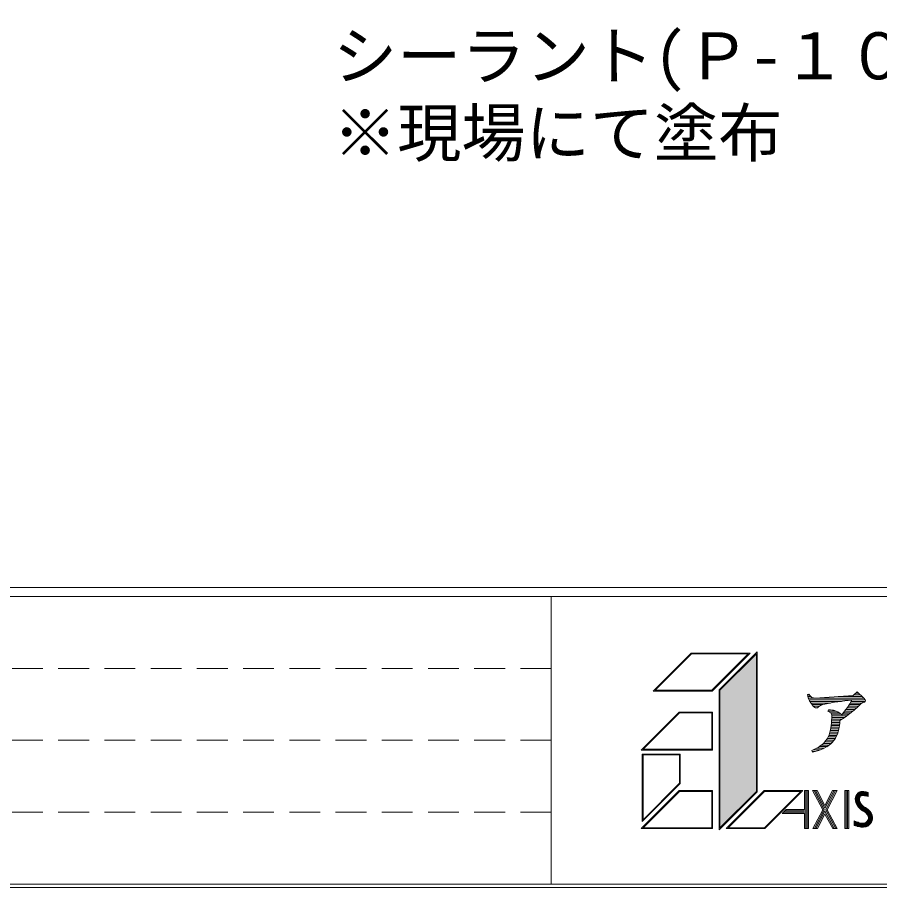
# Model space of a CAD drawing. Units: millimetres at full size, sheet at 1:2; details may follow other scales. Extents: x -874 to 280, y -194 to 194.
# Drawn here: x -160.6 to -93.4, y -194.2 to -126.4 of the extents above; entities that cross this region are included whole.
import ezdxf
from ezdxf.enums import TextEntityAlignment as Align

# ---------------------------------------------------------------- set-up
doc = ezdxf.new("R2010")
doc.units = ezdxf.units.MM
doc.header["$LTSCALE"] = 2
doc.linetypes.add('DASHED1', pattern=[1.8, 1.2, -0.6])
doc.layers.add('0-0_', color=7, linetype='Continuous', lineweight=9)
doc.layers.add('1-0_', color=5, linetype='Continuous', lineweight=9)
doc.styles.add('ＭＳ ゴシック', font='')
doc.styles.get('ＭＳ ゴシック').set_extended_font_data('MS Gothic')

msp = doc.modelspace()

# ---------------------------------------------------------------- linework, layer by layer
at = {"layer": '0-0_'}
for p, q in [((280, -170.8), (-280, -170.8)), ((280, -171.5), (-280, -171.5)), ((-119, -193.9), (-119, -171.5)), ((-108.094, -175.909), (-111.055, -178.87)), ((-108.068, -175.972), (-110.903, -178.807)), ((-103.506, -175.909), (-108.094, -175.909)), ((-103.658, -175.972), (-108.068, -175.972)), ((-106.493, -178.807), (-103.658, -175.972)), ((-106.467, -178.87), (-103.506, -175.909)), ((-102.965, -175.82), (-105.926, -178.781)), ((-103.028, -175.972), (-105.863, -178.807)), ((-103.028, -175.972), (-103.028, -186.682)), ((-102.965, -175.82), (-102.965, -186.708)), ((-106.467, -178.87), (-111.055, -178.87)), ((-106.493, -178.807), (-110.903, -178.807)), ((-105.926, -178.781), (-105.926, -189.669)), ((-105.863, -178.807), (-105.863, -189.517)), ((-99.04, -179.166), (-98.893, -179.166)), ((-99.009, -179.292), (-98.783, -179.292)), ((-98.977, -179.418), (-94.655, -179.418)), ((-98.925, -179.544), (-94.545, -179.544)), ((-98.86, -179.67), (-96.385, -179.67)), ((-96.652, -179.292), (-94.791, -179.292)), ((-95.627, -179.67), (-94.536, -179.67)), ((-95.439, -179.166), (-94.926, -179.166)), ((-95.307, -179.04), (-95.062, -179.04)), ((-98.779, -179.796), (-97.24, -179.796)), ((-98.683, -179.922), (-97.862, -179.922)), ((-98.581, -180.048), (-98.117, -180.048)), ((-98.374, -180.174), (-98.297, -180.174)), ((-96.049, -180.3), (-95.353, -180.3)), ((-95.952, -180.174), (-95.209, -180.174)), ((-95.865, -180.048), (-95.069, -180.048)), ((-95.783, -179.922), (-94.939, -179.922)), ((-95.704, -179.796), (-94.782, -179.796)), ((-112, -183.469), (-109.039, -180.508)), ((-111.848, -183.406), (-109.013, -180.571)), ((-109.039, -180.508), (-106.43, -180.508)), ((-109.013, -180.571), (-106.493, -180.571)), ((-97.468, -180.426), (-96.833, -180.426)), ((-97.252, -180.552), (-96.581, -180.552)), ((-97.176, -180.678), (-96.426, -180.678)), ((-97.165, -180.93), (-96.172, -180.93)), ((-97.161, -180.804), (-95.994, -180.804)), ((-96.348, -180.678), (-95.82, -180.678)), ((-96.247, -180.552), (-95.657, -180.552)), ((-96.147, -180.426), (-95.503, -180.426)), ((-97.221, -181.686), (-96.576, -181.686)), ((-97.203, -181.56), (-96.556, -181.56)), ((-97.188, -181.434), (-96.539, -181.434)), ((-97.178, -181.308), (-96.525, -181.308)), ((-97.174, -181.182), (-96.516, -181.182)), ((-97.169, -181.056), (-96.36, -181.056)), ((-97.372, -182.316), (-96.763, -182.316)), ((-97.326, -182.19), (-96.707, -182.19)), ((-97.295, -182.064), (-96.664, -182.064)), ((-97.265, -181.938), (-96.627, -181.938)), ((-97.24, -181.812), (-96.602, -181.812)), ((-97.962, -183.072), (-97.364, -183.072)), ((-97.812, -182.946), (-97.199, -182.946)), ((-97.688, -182.82), (-97.077, -182.82)), ((-97.585, -182.694), (-96.968, -182.694)), ((-97.491, -182.568), (-96.884, -182.568)), ((-97.424, -182.442), (-96.818, -182.442)), ((-98.673, -183.576), (-98.46, -183.576)), ((-98.587, -183.45), (-98.053, -183.45)), ((-98.341, -183.324), (-97.771, -183.324)), ((-98.137, -183.198), (-97.542, -183.198)), ((-97.541, -183.198), (-97.536, -183.198)), ((-111.911, -189.039), (-111.911, -183.784)), ((-108.95, -183.784), (-111.911, -183.784)), ((-111.848, -188.887), (-111.848, -183.847)), ((-109.013, -183.847), (-111.848, -183.847)), ((-112, -189.58), (-109.039, -186.619)), ((-111.848, -189.517), (-109.013, -186.682)), ((-109.039, -186.619), (-106.43, -186.619)), ((-106.493, -186.682), (-109.013, -186.682)), ((-106.493, -186.682), (-106.493, -189.517)), ((-106.43, -186.619), (-106.43, -189.58)), ((-105.926, -189.669), (-102.965, -186.708)), ((-105.863, -189.517), (-103.028, -186.682)), ((-105.385, -189.58), (-102.424, -186.619)), ((-105.233, -189.517), (-102.398, -186.682)), ((-102.424, -186.619), (-99.411, -186.619)), ((-99.563, -186.682), (-102.398, -189.517)), ((-102.398, -186.682), (-99.563, -186.682)), ((-99.411, -186.619), (-102.372, -189.58)), ((-99.285, -186.619), (-99.285, -188.1)), ((-99.285, -186.619), (-98.97, -186.619)), ((-99.18, -186.619), (-99.18, -189.58)), ((-99.075, -186.619), (-99.075, -189.58)), ((-98.97, -186.619), (-98.97, -189.58)), ((-98.655, -186.619), (-97.861, -188.111)), ((-98.655, -186.619), (-98.298, -186.619)), ((-98.417, -186.619), (-97.684, -187.997)), ((-98.298, -186.619), (-97.685, -187.771)), ((-97.088, -186.619), (-97.685, -187.771)), ((-97.684, -187.997), (-96.97, -186.619)), ((-97.624, -188.11), (-96.852, -186.619)), ((-96.734, -186.619), (-97.505, -188.109)), ((-97.088, -186.619), (-96.734, -186.619)), ((-96.135, -186.619), (-95.82, -186.619)), ((-96.03, -186.619), (-96.03, -189.58)), ((-95.925, -186.619), (-95.925, -189.58)), ((-95.82, -186.619), (-95.82, -189.58)), ((-95.189, -187.095), (-95.209, -187.154)), ((-95.133, -186.99), (-95.189, -187.095)), ((-95.059, -186.902), (-95.133, -186.99)), ((-95.073, -187.145), (-95.087, -187.185)), ((-95.028, -187.061), (-95.073, -187.145)), ((-94.971, -186.835), (-95.059, -186.902)), ((-94.972, -186.994), (-95.028, -187.061)), ((-94.95, -187.115), (-94.986, -187.183)), ((-94.905, -186.943), (-94.972, -186.994)), ((-94.92, -186.81), (-94.971, -186.835)), ((-94.906, -187.062), (-94.95, -187.115)), ((-94.874, -186.796), (-94.92, -186.81)), ((-94.855, -187.024), (-94.906, -187.062)), ((-94.874, -186.928), (-94.905, -186.943)), ((-94.779, -186.785), (-94.874, -186.796)), ((-94.848, -186.92), (-94.874, -186.928)), ((-94.84, -187.016), (-94.855, -187.024)), ((-94.774, -186.911), (-94.848, -186.92)), ((-94.829, -187.013), (-94.84, -187.016)), ((-94.771, -187.006), (-94.829, -187.013)), ((-94.676, -186.789), (-94.779, -186.785)), ((-94.687, -186.915), (-94.774, -186.911)), ((-94.695, -187.009), (-94.771, -187.006)), ((-94.596, -187.022), (-94.695, -187.009)), ((-94.583, -186.929), (-94.687, -186.915)), ((-94.564, -186.804), (-94.676, -186.789)), ((-94.532, -187.033), (-94.596, -187.022)), ((-94.517, -186.939), (-94.583, -186.929)), ((-94.497, -186.815), (-94.564, -186.804)), ((-94.316, -187.078), (-94.532, -187.033)), ((-94.517, -186.939), (-94.316, -186.983)), ((-94.497, -186.815), (-94.316, -186.856)), ((-94.482, -186.722), (-94.316, -186.761)), ((-94.316, -186.761), (-94.316, -187.078)), ((-95.209, -187.154), (-95.225, -187.249)), ((-95.225, -187.249), (-95.213, -187.422)), ((-95.213, -187.422), (-95.156, -187.594)), ((-95.156, -187.594), (-95.063, -187.758)), ((-95.087, -187.185), (-95.099, -187.255)), ((-95.099, -187.255), (-95.088, -187.398)), ((-95.088, -187.398), (-95.04, -187.543)), ((-95.063, -187.758), (-94.999, -187.844)), ((-95.04, -187.543), (-94.958, -187.689)), ((-94.995, -187.208), (-95.004, -187.259)), ((-95.004, -187.259), (-94.995, -187.379)), ((-94.986, -187.183), (-94.995, -187.208)), ((-94.995, -187.379), (-94.954, -187.504)), ((-94.958, -187.689), (-94.901, -187.764)), ((-94.954, -187.504), (-94.879, -187.637)), ((-94.901, -187.764), (-94.877, -187.792)), ((-94.879, -187.637), (-94.827, -187.705)), ((-94.877, -187.792), (-94.829, -187.843)), ((-94.827, -187.705), (-94.807, -187.729)), ((-94.807, -187.729), (-94.761, -187.777)), ((-94.761, -187.777), (-94.711, -187.826)), ((-94.711, -187.826), (-94.657, -187.876)), ((-100.713, -188.1), (-101.028, -188.415)), ((-101.028, -188.415), (-99.285, -188.415)), ((-100.923, -188.31), (-99.285, -188.31)), ((-100.818, -188.205), (-99.285, -188.205)), ((-100.713, -188.1), (-99.285, -188.1)), ((-99.285, -188.415), (-99.285, -189.58)), ((-97.861, -188.111), (-98.622, -189.58)), ((-97.683, -188.223), (-98.385, -189.58)), ((-97.681, -188.449), (-98.267, -189.58)), ((-97.683, -188.223), (-96.961, -189.58)), ((-97.681, -188.449), (-97.08, -189.58)), ((-97.624, -188.11), (-96.842, -189.58)), ((-97.505, -188.109), (-96.723, -189.58)), ((-94.999, -187.844), (-94.971, -187.876)), ((-94.971, -187.876), (-94.919, -187.932)), ((-94.919, -187.932), (-94.863, -187.986)), ((-94.863, -187.986), (-94.807, -188.038)), ((-94.829, -187.843), (-94.777, -187.894)), ((-94.807, -188.038), (-94.781, -188.061)), ((-94.781, -188.061), (-94.739, -188.084)), ((-94.777, -187.894), (-94.722, -187.945)), ((-94.739, -188.084), (-94.646, -188.136)), ((-94.722, -187.945), (-94.708, -187.958)), ((-94.708, -187.958), (-94.678, -187.974)), ((-94.678, -187.974), (-94.582, -188.027)), ((-94.657, -187.876), (-94.653, -187.88)), ((-94.653, -187.88), (-94.633, -187.89)), ((-94.646, -188.136), (-94.555, -188.194)), ((-94.633, -187.89), (-94.534, -187.946)), ((-94.582, -188.027), (-94.482, -188.09)), ((-94.555, -188.194), (-94.465, -188.262)), ((-94.534, -187.946), (-94.428, -188.013)), ((-94.482, -188.09), (-94.384, -188.165)), ((-94.465, -188.262), (-94.415, -188.309)), ((-94.428, -188.013), (-94.323, -188.093)), ((-94.415, -188.309), (-94.362, -188.366)), ((-94.384, -188.165), (-94.325, -188.22)), ((-94.362, -188.366), (-94.285, -188.475)), ((-94.325, -188.22), (-94.264, -188.287)), ((-94.323, -188.093), (-94.258, -188.153)), ((-94.285, -188.475), (-94.227, -188.599)), ((-94.264, -188.287), (-94.175, -188.412)), ((-94.258, -188.153), (-94.19, -188.227)), ((-94.19, -188.227), (-94.093, -188.364)), ((-94.175, -188.412), (-94.107, -188.56)), ((-94.093, -188.364), (-94.016, -188.531)), ((-95.411, -189.332), (-95.411, -188.979)), ((-95.411, -188.979), (-95.321, -189.03)), ((-95.348, -189.12), (-95.411, -189.081)), ((-95.301, -189.134), (-95.348, -189.12)), ((-95.252, -189.149), (-95.301, -189.134)), ((-95.185, -189.168), (-95.252, -189.149)), ((-95.124, -189.185), (-95.185, -189.168)), ((-94.403, -189.15), (-94.459, -189.188)), ((-94.325, -189.076), (-94.403, -189.15)), ((-94.261, -188.984), (-94.325, -189.076)), ((-94.229, -189.158), (-94.324, -189.249)), ((-94.219, -188.883), (-94.261, -188.984)), ((-94.15, -189.045), (-94.229, -189.158)), ((-94.227, -188.599), (-94.201, -188.732)), ((-94.205, -188.816), (-94.219, -188.883)), ((-94.201, -188.732), (-94.205, -188.816)), ((-94.067, -189.091), (-94.156, -189.22)), ((-94.098, -188.921), (-94.15, -189.045)), ((-94.107, -188.56), (-94.075, -188.723)), ((-94.079, -188.832), (-94.098, -188.921)), ((-94.075, -188.723), (-94.079, -188.832)), ((-94.008, -188.949), (-94.067, -189.091)), ((-94.016, -188.531), (-93.98, -188.715)), ((-93.985, -188.844), (-94.008, -188.949)), ((-93.98, -188.715), (-93.985, -188.844)), ((-106.43, -189.58), (-112, -189.58)), ((-106.493, -189.517), (-111.848, -189.517)), ((-102.372, -189.58), (-105.385, -189.58)), ((-105.233, -189.517), (-102.398, -189.517)), ((-98.97, -189.58), (-99.285, -189.58)), ((-98.622, -189.58), (-98.267, -189.58)), ((-97.08, -189.58), (-96.723, -189.58)), ((-95.384, -189.241), (-95.411, -189.21)), ((-95.388, -189.338), (-95.411, -189.332)), ((-95.308, -189.362), (-95.388, -189.338)), ((-95.364, -189.247), (-95.384, -189.241)), ((-95.28, -189.272), (-95.364, -189.247)), ((-95.247, -189.38), (-95.308, -189.362)), ((-95.22, -189.289), (-95.28, -189.272)), ((-95.18, -189.398), (-95.247, -189.38)), ((-95.157, -189.306), (-95.22, -189.289)), ((-95.138, -189.409), (-95.18, -189.398)), ((-95.115, -189.318), (-95.157, -189.306)), ((-95.047, -189.432), (-95.138, -189.409)), ((-95.08, -189.197), (-95.124, -189.185)), ((-95.027, -189.34), (-95.115, -189.318)), ((-95.001, -189.217), (-95.08, -189.197)), ((-94.88, -189.464), (-95.047, -189.432)), ((-94.868, -189.37), (-95.027, -189.34)), ((-94.853, -189.245), (-95.001, -189.217)), ((-94.686, -189.474), (-94.88, -189.464)), ((-94.691, -189.379), (-94.868, -189.37)), ((-94.699, -189.253), (-94.853, -189.245)), ((-94.547, -189.227), (-94.699, -189.253)), ((-94.51, -189.348), (-94.691, -189.379)), ((-94.483, -189.439), (-94.686, -189.474)), ((-94.459, -189.188), (-94.547, -189.227)), ((-94.399, -189.299), (-94.51, -189.348)), ((-94.353, -189.382), (-94.483, -189.439)), ((-94.324, -189.249), (-94.399, -189.299)), ((-94.265, -189.323), (-94.353, -189.382)), ((-94.156, -189.22), (-94.265, -189.323)), ((-280.28, -194.18), (280.28, -194.18))]:
    msp.add_line(p, q, dxfattribs=at)
at = {"layer": '0-0_', "linetype": 'DASHED1'}
for p, q in [((-119, -177.1), (-259, -177.1)), ((-119, -182.7), (-259, -182.7)), ((-119, -188.3), (-259, -188.3))]:
    msp.add_line(p, q, dxfattribs=at)
at = {"layer": '0-0_'}
for points in [[(280, 193.9), (280, -193.9), (-280, -193.9)], [(-95.186, -178.925), (-95.49, -179.214), (-97.712, -179.362), (-98.481, -179.409), (-98.676, -179.368), (-98.736, -179.333), (-98.844, -179.238), (-98.937, -179.102), (-99.045, -179.143), (-98.985, -179.392), (-98.958, -179.474), (-98.882, -179.634), (-98.785, -179.788), (-98.601, -180.03), (-98.541, -180.083), (-98.432, -180.16), (-98.33, -180.184), (-98.254, -180.16), (-98.162, -180.077), (-98.021, -179.983), (-97.961, -179.959), (-97.836, -179.912), (-97.685, -179.876), (-96.937, -179.74), (-96.677, -179.705), (-96.14, -179.64), (-95.577, -179.587), (-95.75, -179.871), (-95.923, -180.137), (-96.156, -180.438), (-96.379, -180.716), (-96.59, -180.545), (-96.671, -180.497), (-96.845, -180.42), (-96.823, -180.426), (-97.029, -180.367), (-97.105, -180.349), (-97.257, -180.326), (-97.419, -180.32), (-97.468, -180.426)], [(-95.75, -180.627), (-95.403, -180.343), (-95.1, -180.077), (-94.856, -179.841), (-94.731, -179.764), (-94.569, -179.723), (-94.514, -179.634), (-94.547, -179.539), (-94.644, -179.427), (-95.186, -178.925)], [(-112, -183.469), (-106.43, -183.469), (-106.43, -180.508)], [(-111.848, -183.406), (-106.493, -183.406), (-106.493, -180.571)], [(-97.468, -180.426), (-97.278, -180.527), (-97.235, -180.568), (-97.181, -180.657), (-97.159, -180.757), (-97.181, -181.372), (-97.202, -181.555), (-97.251, -181.887), (-97.246, -181.857), (-97.322, -182.176), (-97.354, -182.271), (-97.425, -182.442), (-97.506, -182.596), (-97.717, -182.856), (-97.804, -182.939), (-97.994, -183.098), (-97.977, -183.087), (-98.216, -183.252), (-98.308, -183.305), (-98.492, -183.406), (-98.698, -183.501), (-98.655, -183.631), (-98.172, -183.495), (-98.031, -183.441), (-97.761, -183.323), (-97.847, -183.364), (-97.517, -183.187), (-97.544, -183.199), (-97.235, -182.98), (-97.148, -182.897), (-96.986, -182.72), (-96.855, -182.525), (-96.687, -182.147), (-96.628, -181.94), (-96.574, -181.674), (-96.557, -181.573), (-96.53, -181.372), (-96.514, -181.159), (-96.118, -180.893), (-95.75, -180.627)], [(-111.911, -189.039), (-108.95, -186.078), (-108.95, -183.784)], [(-111.848, -188.887), (-109.013, -186.052), (-109.013, -183.847)], [(-98.536, -186.619), (-97.743, -188.111), (-98.504, -189.58)], [(-96.135, -186.619), (-96.135, -189.58), (-95.82, -189.58)], [(-95.321, -189.03), (-95.285, -189.04), (-95.223, -189.059), (-95.16, -189.077), (-95.096, -189.094), (-95.058, -189.105), (-94.98, -189.124), (-94.842, -189.151), (-94.704, -189.158), (-94.575, -189.135), (-94.505, -189.105), (-94.462, -189.076), (-94.397, -189.014), (-94.345, -188.938), (-94.31, -188.855), (-94.299, -188.804), (-94.296, -188.739), (-94.318, -188.628), (-94.367, -188.522), (-94.436, -188.426), (-94.482, -188.376), (-94.526, -188.334), (-94.608, -188.271), (-94.695, -188.217), (-94.784, -188.167), (-94.836, -188.139), (-94.87, -188.108), (-94.929, -188.054), (-94.986, -187.998), (-95.041, -187.939), (-95.072, -187.903), (-95.143, -187.81), (-95.243, -187.633), (-95.306, -187.441), (-95.321, -187.244), (-95.301, -187.131), (-95.276, -187.057), (-95.212, -186.937), (-95.125, -186.833), (-95.021, -186.754)], [(-95.021, -186.754), (-94.954, -186.722), (-94.893, -186.703), (-94.783, -186.69), (-94.668, -186.695), (-94.55, -186.711), (-94.482, -186.722)]]:
    msp.add_lwpolyline(points, dxfattribs=at)
at = {"layer": '0-0_', "color": 30}
for points in [[(-105.863, -189.517), (-103.028, -186.682), (-105.863, -178.807), (-103.028, -175.972)], [(-99.285, -189.58), (-98.97, -189.58), (-98.97, -186.619)], [(-99.285, -189.58), (-98.97, -186.619), (-99.285, -186.619)], [(-98.298, -186.619), (-98.655, -186.619), (-97.861, -188.111)], [(-97.861, -188.111), (-97.685, -187.771), (-98.298, -186.619)], [(-97.861, -188.111), (-97.505, -188.109), (-96.734, -186.619)], [(-97.861, -188.111), (-96.734, -186.619), (-97.685, -187.771)], [(-96.734, -186.619), (-97.088, -186.619), (-97.685, -187.771)], [(-96.135, -186.619), (-96.135, -189.58), (-95.82, -186.619), (-95.82, -189.58)], [(-95.021, -186.754), (-95.301, -187.131), (-95.321, -187.244)], [(-95.021, -186.754), (-95.321, -187.244), (-95.004, -187.259)], [(-95.021, -186.754), (-95.276, -187.057), (-95.301, -187.131)], [(-95.021, -186.754), (-95.212, -186.937), (-95.276, -187.057)], [(-95.021, -186.754), (-95.125, -186.833), (-95.212, -186.937)], [(-94.668, -186.695), (-94.954, -186.722), (-95.021, -186.754)], [(-94.668, -186.695), (-95.021, -186.754), (-94.906, -187.062)], [(-95.021, -186.754), (-95.004, -187.259), (-94.995, -187.208)], [(-95.021, -186.754), (-94.995, -187.208), (-94.986, -187.183)], [(-95.021, -186.754), (-94.986, -187.183), (-94.95, -187.115)], [(-95.021, -186.754), (-94.95, -187.115), (-94.906, -187.062)], [(-94.668, -186.695), (-94.893, -186.703), (-94.954, -186.722)], [(-94.668, -186.695), (-94.906, -187.062), (-94.855, -187.024)], [(-94.668, -186.695), (-94.783, -186.69), (-94.893, -186.703)], [(-94.668, -186.695), (-94.855, -187.024), (-94.84, -187.016)], [(-94.668, -186.695), (-94.84, -187.016), (-94.829, -187.013)], [(-94.668, -186.695), (-94.829, -187.013), (-94.771, -187.006)], [(-94.668, -186.695), (-94.771, -187.006), (-94.695, -187.009)], [(-94.482, -186.722), (-94.668, -186.695), (-94.695, -187.009)], [(-94.482, -186.722), (-94.695, -187.009), (-94.596, -187.022)], [(-94.482, -186.722), (-94.55, -186.711), (-94.668, -186.695)], [(-94.482, -186.722), (-94.596, -187.022), (-94.532, -187.033)], [(-94.482, -186.722), (-94.532, -187.033), (-94.316, -186.761)], [(-94.316, -187.078), (-94.316, -186.761), (-94.532, -187.033)], [(-95.004, -187.259), (-95.321, -187.244), (-95.306, -187.441)], [(-95.004, -187.259), (-95.306, -187.441), (-95.243, -187.633)], [(-95.004, -187.259), (-95.243, -187.633), (-95.143, -187.81)], [(-95.004, -187.259), (-95.143, -187.81), (-95.072, -187.903)], [(-95.072, -187.903), (-94.995, -187.379), (-95.004, -187.259)], [(-95.072, -187.903), (-94.954, -187.504), (-94.995, -187.379)], [(-95.072, -187.903), (-94.879, -187.637), (-94.954, -187.504)], [(-95.072, -187.903), (-94.827, -187.705), (-94.879, -187.637)], [(-95.072, -187.903), (-94.807, -187.729), (-94.827, -187.705)], [(-95.072, -187.903), (-94.761, -187.777), (-94.807, -187.729)], [(-94.711, -187.826), (-94.761, -187.777), (-95.072, -187.903)], [(-94.711, -187.826), (-95.072, -187.903), (-95.041, -187.939)], [(-94.711, -187.826), (-95.041, -187.939), (-94.986, -187.998)], [(-94.711, -187.826), (-94.986, -187.998), (-94.929, -188.054)], [(-94.711, -187.826), (-94.929, -188.054), (-94.836, -188.139)], [(-94.711, -187.826), (-94.836, -188.139), (-94.653, -187.88)], [(-100.713, -188.1), (-101.028, -188.415), (-99.285, -188.415)], [(-99.285, -188.1), (-100.713, -188.1), (-99.285, -188.415)], [(-97.861, -188.111), (-98.622, -189.58), (-97.681, -188.449)], [(-98.622, -189.58), (-98.267, -189.58), (-97.681, -188.449)], [(-97.861, -188.111), (-97.08, -189.58), (-97.505, -188.109)], [(-97.861, -188.111), (-97.681, -188.449), (-97.08, -189.58)], [(-97.08, -189.58), (-96.723, -189.58), (-97.505, -188.109)], [(-94.836, -188.139), (-94.784, -188.167), (-94.653, -187.88)], [(-94.323, -188.093), (-94.653, -187.88), (-94.784, -188.167)], [(-94.323, -188.093), (-94.784, -188.167), (-94.695, -188.217)], [(-94.323, -188.093), (-94.695, -188.217), (-94.608, -188.271)], [(-94.323, -188.093), (-94.534, -187.946), (-94.653, -187.88)], [(-94.323, -188.093), (-94.608, -188.271), (-94.526, -188.334)], [(-94.323, -188.093), (-94.428, -188.013), (-94.534, -187.946)], [(-94.016, -188.531), (-94.323, -188.093), (-94.526, -188.334)], [(-94.016, -188.531), (-94.526, -188.334), (-94.482, -188.376)], [(-94.016, -188.531), (-94.482, -188.376), (-94.436, -188.426)], [(-94.016, -188.531), (-94.436, -188.426), (-94.367, -188.522)], [(-94.016, -188.531), (-94.258, -188.153), (-94.323, -188.093)], [(-94.016, -188.531), (-94.19, -188.227), (-94.258, -188.153)], [(-94.016, -188.531), (-94.093, -188.364), (-94.19, -188.227)], [(-95.411, -189.332), (-95.321, -189.03), (-95.411, -188.979)], [(-95.411, -189.332), (-95.16, -189.077), (-95.321, -189.03)], [(-95.411, -189.332), (-95.058, -189.105), (-95.16, -189.077)], [(-95.411, -189.332), (-94.98, -189.124), (-95.058, -189.105)], [(-95.411, -189.332), (-94.842, -189.151), (-94.98, -189.124)], [(-95.411, -189.332), (-94.704, -189.158), (-94.842, -189.151)], [(-95.411, -189.332), (-94.686, -189.474), (-94.704, -189.158)], [(-94.686, -189.474), (-94.575, -189.135), (-94.704, -189.158)], [(-94.686, -189.474), (-94.156, -189.22), (-94.345, -188.938)], [(-94.686, -189.474), (-94.345, -188.938), (-94.397, -189.014)], [(-94.686, -189.474), (-94.397, -189.014), (-94.462, -189.076)], [(-94.686, -189.474), (-94.462, -189.076), (-94.505, -189.105)], [(-94.686, -189.474), (-94.505, -189.105), (-94.575, -189.135)], [(-94.016, -188.531), (-94.367, -188.522), (-94.318, -188.628)], [(-94.156, -189.22), (-94.31, -188.855), (-94.345, -188.938)], [(-94.156, -189.22), (-94.016, -188.531), (-94.318, -188.628)], [(-94.156, -189.22), (-94.318, -188.628), (-94.296, -188.739)], [(-94.156, -189.22), (-94.299, -188.804), (-94.31, -188.855)], [(-94.156, -189.22), (-94.296, -188.739), (-94.299, -188.804)], [(-94.156, -189.22), (-93.98, -188.715), (-94.016, -188.531)], [(-94.156, -189.22), (-93.985, -188.844), (-93.98, -188.715)], [(-94.156, -189.22), (-94.008, -188.949), (-93.985, -188.844)], [(-94.156, -189.22), (-94.067, -189.091), (-94.008, -188.949)], [(-95.411, -189.332), (-95.308, -189.362), (-95.247, -189.38)], [(-95.411, -189.332), (-95.247, -189.38), (-95.138, -189.409)], [(-95.411, -189.332), (-95.138, -189.409), (-95.047, -189.432)], [(-95.411, -189.332), (-95.047, -189.432), (-94.88, -189.464)], [(-95.411, -189.332), (-94.88, -189.464), (-94.686, -189.474)], [(-94.686, -189.474), (-94.265, -189.323), (-94.156, -189.22)], [(-94.686, -189.474), (-94.353, -189.382), (-94.265, -189.323)], [(-94.686, -189.474), (-94.483, -189.439), (-94.353, -189.382)]]:
    msp.add_solid(points, dxfattribs=at)

# ---------------------------------------------------------------- texts
at = {"layer": '1-0_', "color": 7, "style": 'ＭＳ ゴシック'}
for s, p in [('シーラント(Ｐ-１０１Ａ)', (-136, -132.3)), ('※現場にて塗布', (-136, -138.3))]:
    msp.add_text(s, height=3.666, dxfattribs=at).set_placement(p, align=Align.BOTTOM_LEFT)

doc.saveas('drawing.dxf')
